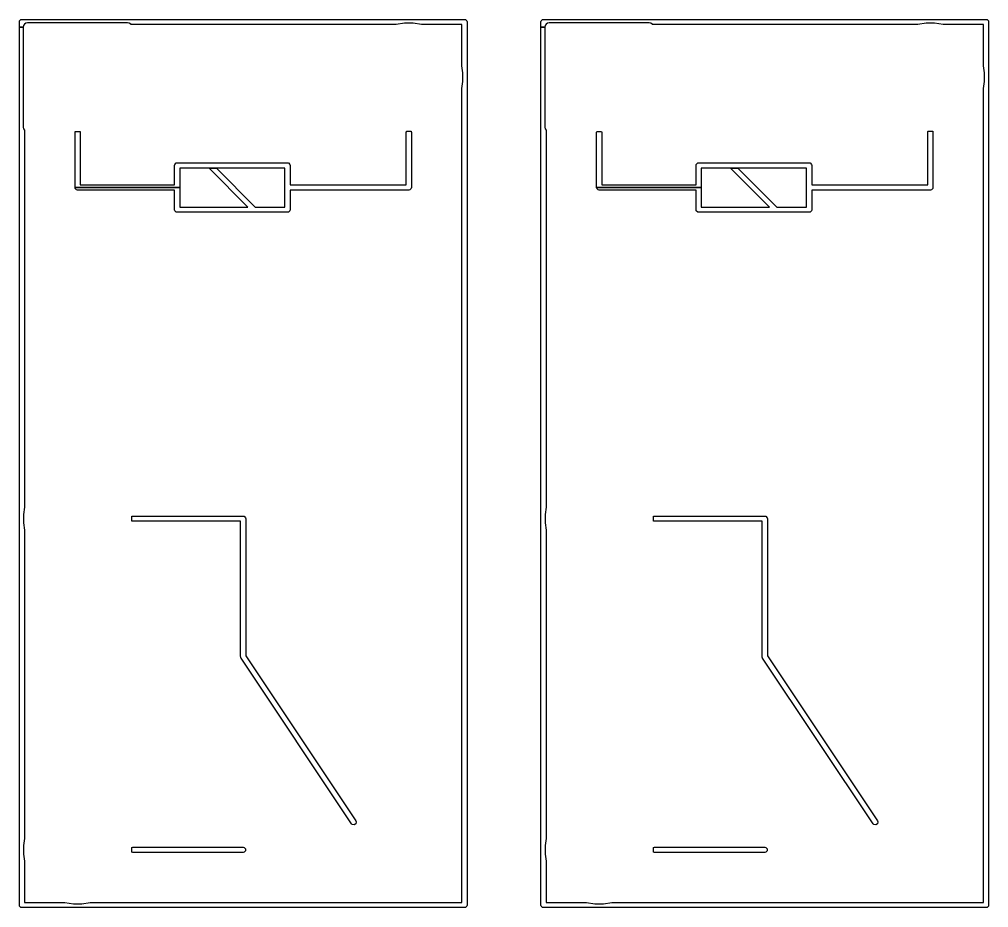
# Model space of a CAD drawing. Header units: millimetres. Extents: x 0 to 98, y 0 to 67.8.
# Drawn here: x 25.85 to 48.15, y 26.03 to 46.47 of the extents above; entities that cross this region are included whole.
import ezdxf

# ---------------------------------------------------------------- set-up
doc = ezdxf.new("R2010")
doc.units = ezdxf.units.MM
doc.layers.add('Edge.Cuts', color=254, linetype='CONTINUOUS', true_color=0xd0d2cd)

msp = doc.modelspace()

# ---------------------------------------------------------------- linework, layer by layer
at = {"layer": 'Edge.Cuts', "linetype": 'CONTINUOUS'}
for p, q in [((25.85, 46.41), (25.854567, 46.432961)), ((25.85, 46.29), (25.85, 46.41)), ((25.854567, 46.432961), (25.887039, 46.465433)), ((25.887039, 46.465433), (25.91, 46.47)), ((25.91, 46.47), (36.09, 46.47)), ((26.04, 46.39), (26.001732, 46.382388)), ((28.34, 46.39), (26.04, 46.39)), ((28.378268, 46.382388), (28.34, 46.39)), ((34.711926, 46.386147), (34.518193, 46.355462)), ((34.908074, 46.386147), (34.711926, 46.386147)), ((35.101807, 46.355462), (34.908074, 46.386147)), ((36.09, 46.47), (36.112961, 46.465433)), ((36.112961, 46.465433), (36.145433, 46.432961)), ((36.145433, 46.432961), (36.15, 46.41)), ((36.15, 46.41), (36.15, 26.09)), ((37.85, 46.41), (37.854567, 46.432961)), ((37.85, 46.29), (37.85, 46.41)), ((37.854567, 46.432961), (37.887039, 46.465433)), ((37.887039, 46.465433), (37.91, 46.47)), ((37.91, 46.47), (48.09, 46.47)), ((38.04, 46.39), (38.001732, 46.382388)), ((40.34, 46.39), (38.04, 46.39)), ((40.378268, 46.382388), (40.34, 46.39)), ((46.711926, 46.386147), (46.518193, 46.355462)), ((46.908074, 46.386147), (46.711926, 46.386147)), ((47.101807, 46.355462), (46.908074, 46.386147)), ((48.09, 46.47), (48.112961, 46.465433)), ((48.112961, 46.465433), (48.145433, 46.432961)), ((48.145433, 46.432961), (48.15, 46.41)), ((48.15, 46.41), (48.15, 26.09)), ((25.85, 26.09), (25.85, 46.29)), ((25.85, 46.29), (25.94, 46.29)), ((25.94, 46.29), (25.85, 46.29)), ((25.947612, 46.328268), (25.94, 46.29)), ((25.94, 46.29), (25.94, 43.99)), ((25.969289, 46.360711), (25.947612, 46.328268)), ((26.001732, 46.382388), (25.969289, 46.360711)), ((28.410711, 46.360711), (28.378268, 46.382388)), ((28.417868, 46.35), (28.410711, 46.360711)), ((34.501383, 46.35), (28.417868, 46.35)), ((34.518193, 46.355462), (34.501383, 46.35)), ((35.118617, 46.35), (35.101807, 46.355462)), ((36.03, 46.35), (35.118617, 46.35)), ((36.03, 45.403156), (36.03, 46.35)), ((37.85, 26.09), (37.85, 46.29)), ((37.85, 46.29), (37.94, 46.29)), ((37.94, 46.29), (37.85, 46.29)), ((37.947612, 46.328268), (37.94, 46.29)), ((37.94, 46.29), (37.94, 43.99)), ((37.969289, 46.360711), (37.947612, 46.328268)), ((38.001732, 46.382388), (37.969289, 46.360711)), ((40.410711, 46.360711), (40.378268, 46.382388)), ((40.417868, 46.35), (40.410711, 46.360711)), ((46.501383, 46.35), (40.417868, 46.35)), ((46.518193, 46.355462), (46.501383, 46.35)), ((47.118617, 46.35), (47.101807, 46.355462)), ((48.03, 46.35), (47.118617, 46.35)), ((48.03, 45.403156), (48.03, 46.35)), ((36.056147, 45.238074), (36.03, 45.403156)), ((48.056147, 45.238074), (48.03, 45.403156)), ((36.056147, 45.041926), (36.056147, 45.238074)), ((48.056147, 45.041926), (48.056147, 45.238074)), ((36.03, 44.876845), (36.056147, 45.041926)), ((36.03, 26.15), (36.03, 44.876845)), ((48.03, 44.876845), (48.056147, 45.041926)), ((48.03, 26.15), (48.03, 44.876845)), ((25.94, 43.99), (25.947612, 43.951732)), ((25.947612, 43.951732), (25.969289, 43.919289)), ((37.94, 43.99), (37.947612, 43.951732)), ((37.947612, 43.951732), (37.969289, 43.919289)), ((25.969289, 43.919289), (25.97, 43.918814)), ((25.97, 43.918814), (25.97, 35.243156)), ((27.13, 43.87), (27.133978, 43.89)), ((27.13, 42.6), (27.13, 43.87)), ((27.133978, 43.89), (27.246022, 43.89)), ((27.246022, 43.89), (27.25, 43.87)), ((27.25, 43.87), (27.25, 42.66)), ((34.75, 43.87), (34.754567, 43.892961)), ((34.75, 42.66), (34.75, 43.87)), ((34.754567, 43.892961), (34.755459, 43.893853)), ((34.755459, 43.893853), (34.864541, 43.893853)), ((34.864541, 43.893853), (34.865433, 43.892961)), ((34.865433, 43.892961), (34.87, 43.87)), ((34.87, 43.87), (34.87, 42.6)), ((37.969289, 43.919289), (37.97, 43.918814)), ((37.97, 43.918814), (37.97, 35.243156)), ((39.13, 43.87), (39.133978, 43.89)), ((39.13, 42.6), (39.13, 43.87)), ((39.133978, 43.89), (39.246022, 43.89)), ((39.246022, 43.89), (39.25, 43.87)), ((39.25, 43.87), (39.25, 42.66)), ((46.75, 43.87), (46.754567, 43.892961)), ((46.75, 42.66), (46.75, 43.87)), ((46.754567, 43.892961), (46.755459, 43.893853)), ((46.755459, 43.893853), (46.864541, 43.893853)), ((46.864541, 43.893853), (46.865433, 43.892961)), ((46.865433, 43.892961), (46.87, 43.87)), ((46.87, 43.87), (46.87, 42.6)), ((29.42, 43.11), (29.424567, 43.132961)), ((29.42, 42.66), (29.42, 43.11)), ((29.424567, 43.132961), (29.457039, 43.165433)), ((29.457039, 43.165433), (29.48, 43.17)), ((29.48, 43.17), (32.02, 43.17)), ((30.214974, 43.05), (29.54, 43.05)), ((29.54, 43.05), (29.54, 42.6)), ((31.10615, 42.15), (30.214974, 43.05)), ((30.214974, 43.05), (30.38385, 43.05)), ((30.38385, 43.05), (30.214974, 43.05)), ((30.38385, 43.05), (31.275026, 42.15)), ((31.96, 43.05), (30.38385, 43.05)), ((31.96, 42.6), (31.96, 43.05)), ((32.02, 43.17), (32.042961, 43.165433)), ((32.042961, 43.165433), (32.075433, 43.132961)), ((32.075433, 43.132961), (32.08, 43.11)), ((32.08, 43.11), (32.08, 42.66)), ((41.42, 43.11), (41.424567, 43.132961)), ((41.42, 42.66), (41.42, 43.11)), ((41.424567, 43.132961), (41.457039, 43.165433)), ((41.457039, 43.165433), (41.48, 43.17)), ((41.48, 43.17), (44.02, 43.17)), ((42.214974, 43.05), (41.54, 43.05)), ((41.54, 43.05), (41.54, 42.6)), ((43.10615, 42.15), (42.214974, 43.05)), ((42.214974, 43.05), (42.38385, 43.05)), ((42.38385, 43.05), (42.214974, 43.05)), ((42.38385, 43.05), (43.275026, 42.15)), ((43.96, 43.05), (42.38385, 43.05)), ((43.96, 42.6), (43.96, 43.05)), ((44.02, 43.17), (44.042961, 43.165433)), ((44.042961, 43.165433), (44.075433, 43.132961)), ((44.075433, 43.132961), (44.08, 43.11)), ((44.08, 43.11), (44.08, 42.66)), ((27.134567, 42.577039), (27.13, 42.6)), ((27.13, 42.6), (29.54, 42.6)), ((29.54, 42.6), (27.13, 42.6)), ((27.25, 42.66), (29.42, 42.66)), ((29.54, 42.6), (29.54, 42.15)), ((31.96, 42.15), (31.96, 42.6)), ((32.08, 42.66), (34.75, 42.66)), ((34.87, 42.6), (34.865433, 42.577039)), ((39.134567, 42.577039), (39.13, 42.6)), ((39.13, 42.6), (41.54, 42.6)), ((41.54, 42.6), (39.13, 42.6)), ((39.25, 42.66), (41.42, 42.66)), ((41.54, 42.6), (41.54, 42.15)), ((43.96, 42.15), (43.96, 42.6)), ((44.08, 42.66), (46.75, 42.66)), ((46.87, 42.6), (46.865433, 42.577039)), ((27.167039, 42.544567), (27.134567, 42.577039)), ((27.19, 42.54), (27.167039, 42.544567)), ((29.42, 42.54), (27.19, 42.54)), ((29.42, 42.09), (29.42, 42.54)), ((34.81, 42.54), (32.08, 42.54)), ((32.08, 42.54), (32.08, 42.09)), ((34.832961, 42.544567), (34.81, 42.54)), ((34.865433, 42.577039), (34.832961, 42.544567)), ((39.167039, 42.544567), (39.134567, 42.577039)), ((39.19, 42.54), (39.167039, 42.544567)), ((41.42, 42.54), (39.19, 42.54)), ((41.42, 42.09), (41.42, 42.54)), ((46.81, 42.54), (44.08, 42.54)), ((44.08, 42.54), (44.08, 42.09)), ((46.832961, 42.544567), (46.81, 42.54)), ((46.865433, 42.577039), (46.832961, 42.544567)), ((29.54, 42.15), (31.10615, 42.15)), ((31.275026, 42.15), (31.96, 42.15)), ((41.54, 42.15), (43.10615, 42.15)), ((43.275026, 42.15), (43.96, 42.15)), ((29.424567, 42.067039), (29.42, 42.09)), ((29.457039, 42.034567), (29.424567, 42.067039)), ((29.48, 42.03), (29.457039, 42.034567)), ((32.02, 42.03), (29.48, 42.03)), ((32.042961, 42.034567), (32.02, 42.03)), ((32.075433, 42.067039), (32.042961, 42.034567)), ((32.08, 42.09), (32.075433, 42.067039)), ((41.424567, 42.067039), (41.42, 42.09)), ((41.457039, 42.034567), (41.424567, 42.067039)), ((41.48, 42.03), (41.457039, 42.034567)), ((44.02, 42.03), (41.48, 42.03)), ((44.042961, 42.034567), (44.02, 42.03)), ((44.075433, 42.067039), (44.042961, 42.034567)), ((44.08, 42.09), (44.075433, 42.067039)), ((25.97, 35.243156), (25.943853, 35.078074)), ((37.97, 35.243156), (37.943853, 35.078074)), ((25.943853, 35.078074), (25.943853, 34.881926)), ((28.436147, 35.034541), (28.437039, 35.035433)), ((28.436147, 34.925459), (28.436147, 35.034541)), ((28.437039, 35.035433), (28.46, 35.04)), ((28.46, 35.04), (31, 35.04)), ((31, 35.04), (31.022961, 35.035433)), ((31.022961, 35.035433), (31.055433, 35.002961)), ((37.943853, 35.078074), (37.943853, 34.881926)), ((40.436147, 35.034541), (40.437039, 35.035433)), ((40.436147, 34.925459), (40.436147, 35.034541)), ((40.437039, 35.035433), (40.46, 35.04)), ((40.46, 35.04), (43, 35.04)), ((43, 35.04), (43.022961, 35.035433)), ((43.022961, 35.035433), (43.055433, 35.002961)), ((25.943853, 34.881926), (25.97, 34.716845)), ((28.437039, 34.924567), (28.436147, 34.925459)), ((28.46, 34.92), (28.437039, 34.924567)), ((30.94, 34.92), (28.46, 34.92)), ((30.94, 31.805), (30.94, 34.92)), ((31.055433, 35.002961), (31.06, 34.98)), ((31.06, 34.98), (31.06, 31.823167)), ((37.943853, 34.881926), (37.97, 34.716845)), ((40.437039, 34.924567), (40.436147, 34.925459)), ((40.46, 34.92), (40.437039, 34.924567)), ((42.94, 34.92), (40.46, 34.92)), ((42.94, 31.805), (42.94, 34.92)), ((43.055433, 35.002961), (43.06, 34.98)), ((43.06, 34.98), (43.06, 31.823167)), ((25.97, 34.716845), (25.97, 27.623156)), ((37.97, 34.716845), (37.97, 27.623156)), ((30.941729, 31.796305), (30.94, 31.805)), ((30.94114, 31.793356), (30.941729, 31.796305)), ((30.943408, 31.787864), (30.94114, 31.793356)), ((30.944567, 31.782039), (30.943408, 31.787864)), ((30.946691, 31.779915), (30.944567, 31.782039)), ((30.950077, 31.771718), (30.946691, 31.779915)), ((33.490077, 27.961718), (30.950077, 31.771718)), ((31.06, 31.823167), (33.589923, 28.028282)), ((42.941729, 31.796305), (42.94, 31.805)), ((42.94114, 31.793356), (42.941729, 31.796305)), ((42.943408, 31.787864), (42.94114, 31.793356)), ((42.944567, 31.782039), (42.943408, 31.787864)), ((42.946691, 31.779915), (42.944567, 31.782039)), ((42.950077, 31.771718), (42.946691, 31.779915)), ((45.490077, 27.961718), (42.950077, 31.771718)), ((43.06, 31.823167), (45.589923, 28.028282)), ((33.506613, 27.945147), (33.490077, 27.961718)), ((33.551644, 27.936141), (33.506613, 27.945147)), ((33.589853, 27.961614), (33.551644, 27.936141)), ((33.598859, 28.006644), (33.589853, 27.961614)), ((33.589923, 28.028282), (33.598859, 28.006644)), ((45.506613, 27.945147), (45.490077, 27.961718)), ((45.551644, 27.936141), (45.506613, 27.945147)), ((45.589853, 27.961614), (45.551644, 27.936141)), ((45.598859, 28.006644), (45.589853, 27.961614)), ((45.589923, 28.028282), (45.598859, 28.006644)), ((25.97, 27.623156), (25.943853, 27.458074)), ((25.943853, 27.458074), (25.943853, 27.261926)), ((37.97, 27.623156), (37.943853, 27.458074)), ((37.943853, 27.458074), (37.943853, 27.261926)), ((25.943853, 27.261926), (25.97, 27.096845)), ((28.436147, 27.414541), (28.437039, 27.415433)), ((28.436147, 27.305459), (28.436147, 27.414541)), ((28.437039, 27.304567), (28.436147, 27.305459)), ((28.437039, 27.415433), (28.46, 27.42)), ((28.46, 27.3), (28.437039, 27.304567)), ((28.46, 27.42), (31, 27.42)), ((31, 27.3), (28.46, 27.3)), ((31, 27.42), (31.022961, 27.415433)), ((31.022961, 27.304567), (31, 27.3)), ((31.022961, 27.415433), (31.055433, 27.382961)), ((31.055433, 27.337039), (31.022961, 27.304567)), ((31.055433, 27.382961), (31.055433, 27.337039)), ((37.943853, 27.261926), (37.97, 27.096845)), ((40.436147, 27.414541), (40.437039, 27.415433)), ((40.436147, 27.305459), (40.436147, 27.414541)), ((40.437039, 27.304567), (40.436147, 27.305459)), ((40.437039, 27.415433), (40.46, 27.42)), ((40.46, 27.3), (40.437039, 27.304567)), ((40.46, 27.42), (43, 27.42)), ((43, 27.3), (40.46, 27.3)), ((43, 27.42), (43.022961, 27.415433)), ((43.022961, 27.304567), (43, 27.3)), ((43.022961, 27.415433), (43.055433, 27.382961)), ((43.055433, 27.337039), (43.022961, 27.304567)), ((43.055433, 27.382961), (43.055433, 27.337039)), ((25.97, 27.096845), (25.97, 26.15)), ((37.97, 27.096845), (37.97, 26.15)), ((25.97, 26.15), (26.881383, 26.15)), ((26.881383, 26.15), (26.898193, 26.144538)), ((26.898193, 26.144538), (27.091926, 26.113853)), ((27.091926, 26.113853), (27.288074, 26.113853)), ((27.288074, 26.113853), (27.481807, 26.144538)), ((27.481807, 26.144538), (27.498617, 26.15)), ((27.498617, 26.15), (36.03, 26.15)), ((37.97, 26.15), (38.881383, 26.15)), ((38.881383, 26.15), (38.898193, 26.144538)), ((38.898193, 26.144538), (39.091926, 26.113853)), ((39.091926, 26.113853), (39.288074, 26.113853)), ((39.288074, 26.113853), (39.481807, 26.144538)), ((39.481807, 26.144538), (39.498617, 26.15)), ((39.498617, 26.15), (48.03, 26.15)), ((25.854567, 26.067039), (25.85, 26.09)), ((25.887039, 26.034567), (25.854567, 26.067039)), ((25.91, 26.03), (25.887039, 26.034567)), ((36.09, 26.03), (25.91, 26.03)), ((36.112961, 26.034567), (36.09, 26.03)), ((36.145433, 26.067039), (36.112961, 26.034567)), ((36.15, 26.09), (36.145433, 26.067039)), ((37.854567, 26.067039), (37.85, 26.09)), ((37.887039, 26.034567), (37.854567, 26.067039)), ((37.91, 26.03), (37.887039, 26.034567)), ((48.09, 26.03), (37.91, 26.03)), ((48.112961, 26.034567), (48.09, 26.03)), ((48.145433, 26.067039), (48.112961, 26.034567)), ((48.15, 26.09), (48.145433, 26.067039))]:
    msp.add_line(p, q, dxfattribs=at)

doc.saveas('drawing.dxf')
